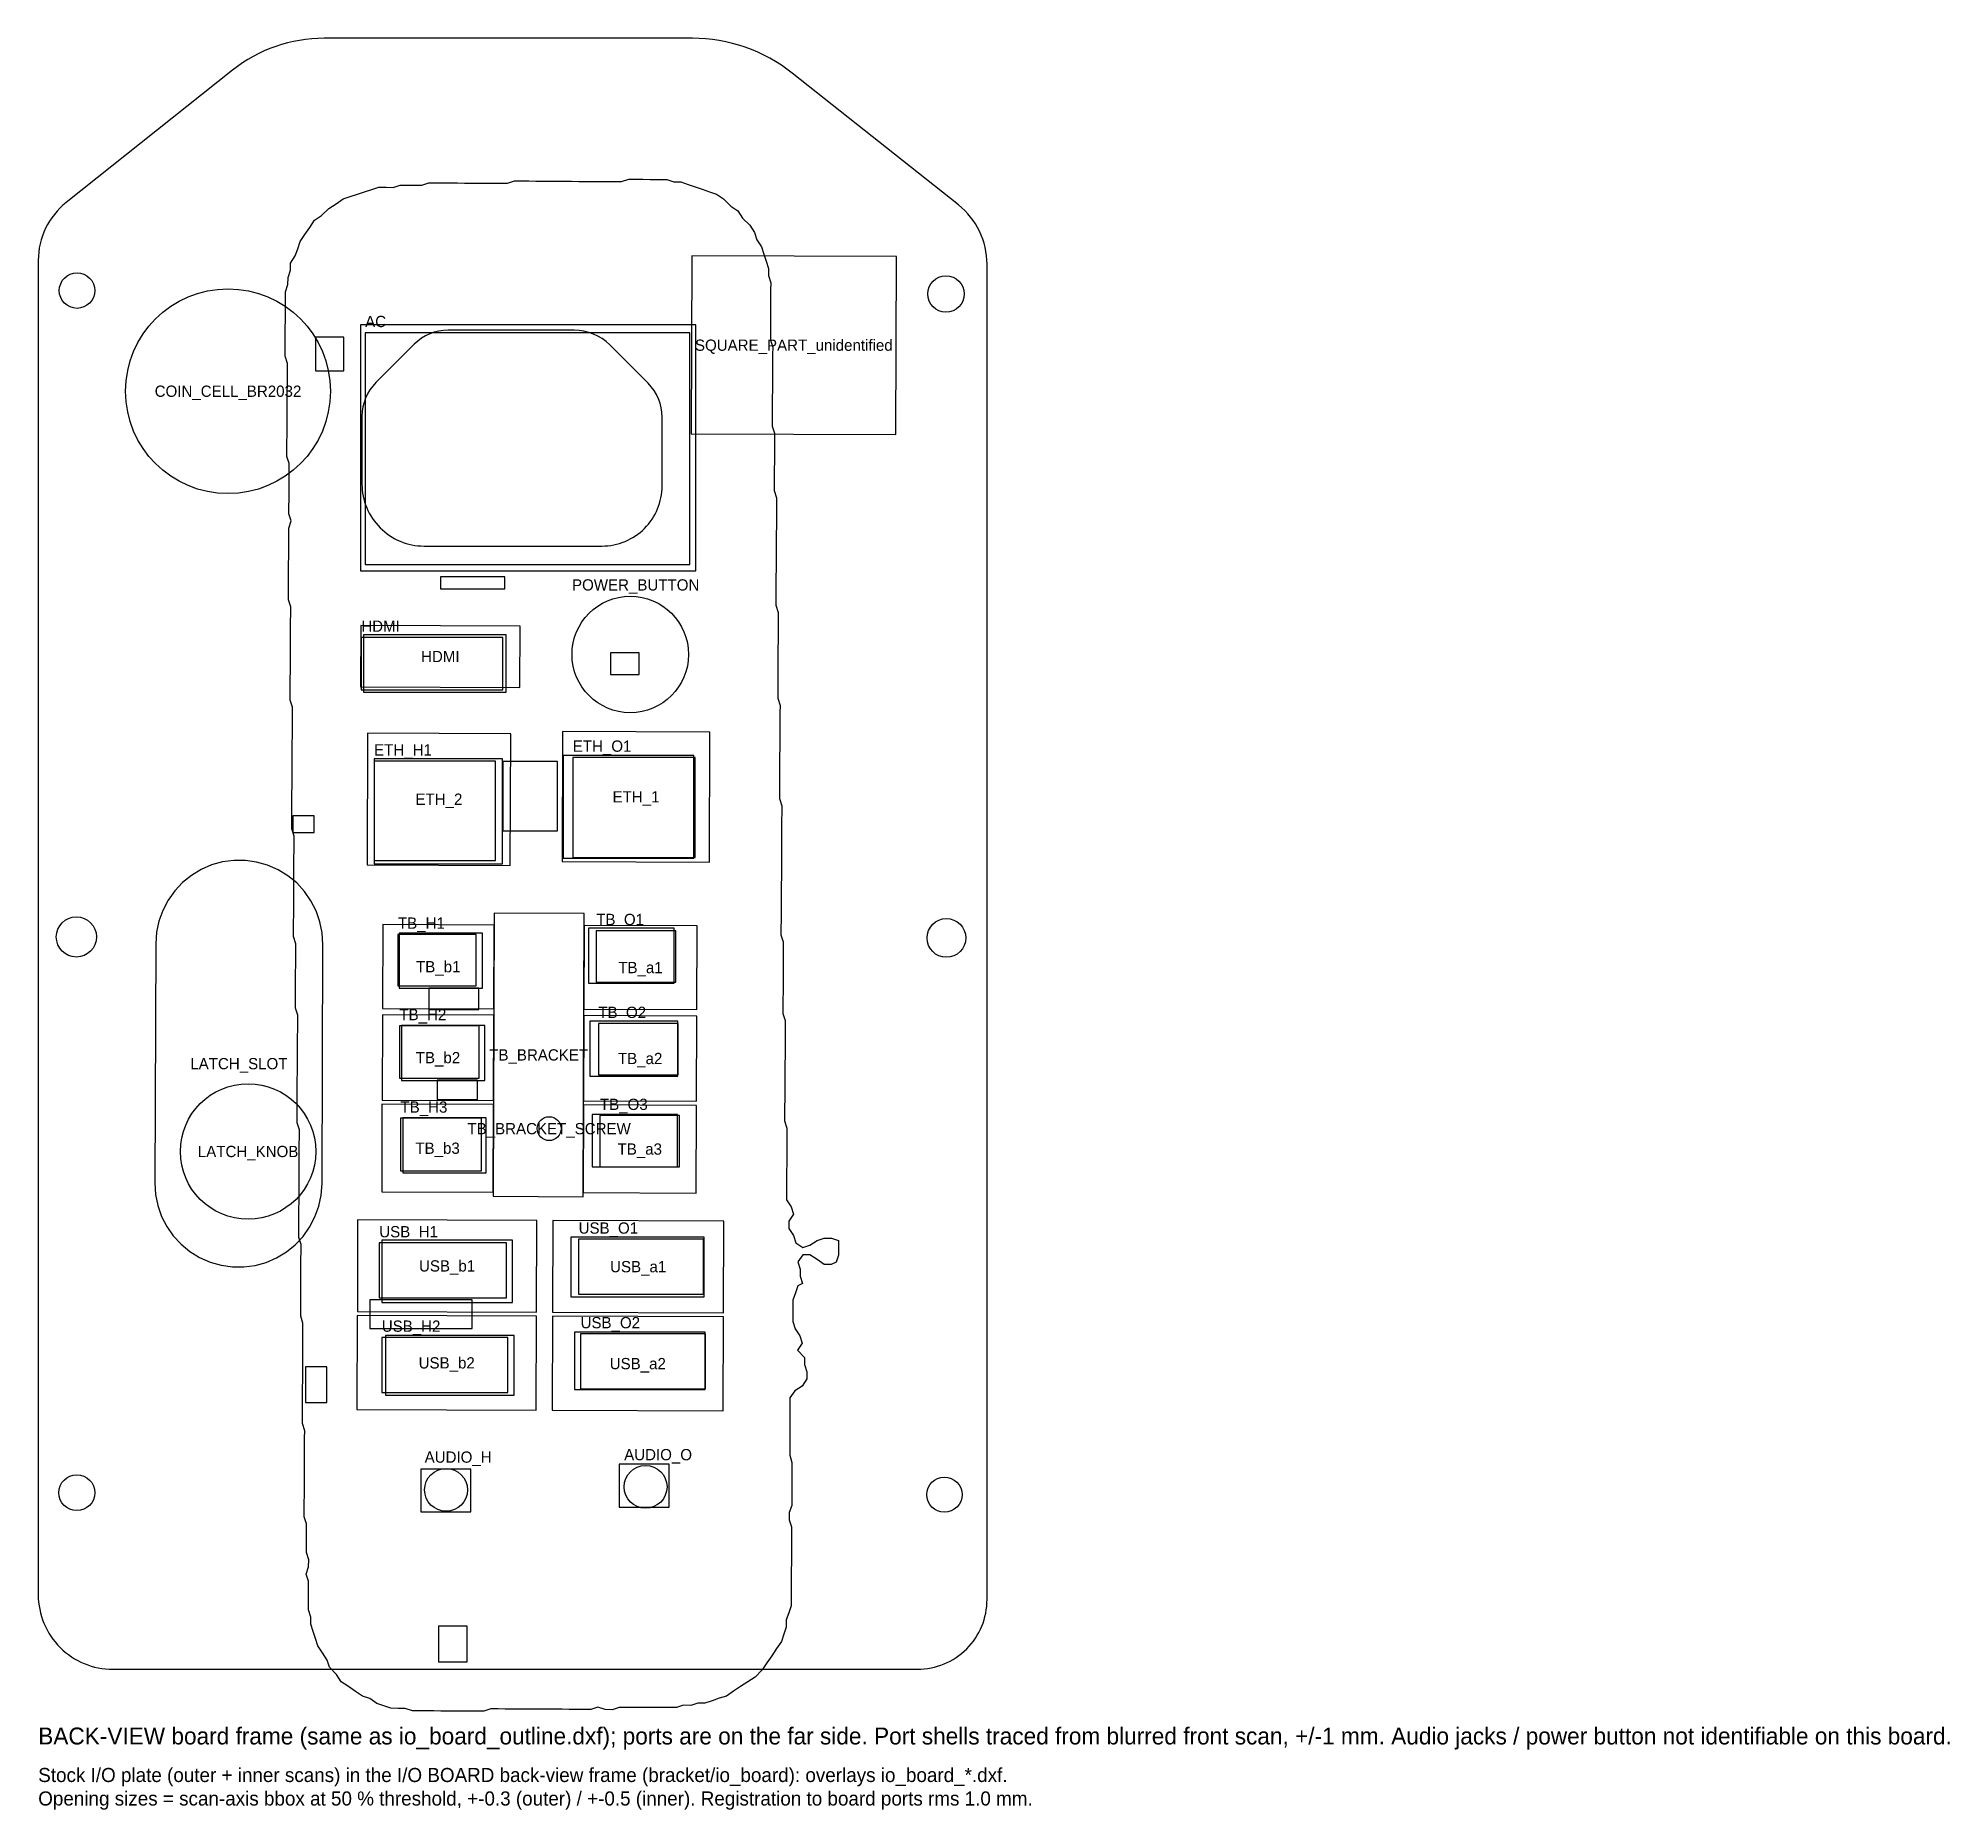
# Model space of a CAD drawing. Header units: metres. Extents: x 0 to 203, y -15 to 174.
import ezdxf
from ezdxf.enums import TextEntityAlignment as Align

# ---------------------------------------------------------------- set-up
doc = ezdxf.new("R2010")
doc.units = ezdxf.units.M
for name, color, linetype in [('ICON_WINDOWS', 3, 'Continuous'), ('IO_BOARD_REF', 9, 'Continuous'), ('NOTES', 7, 'Continuous'), ('OPENINGS_INNER', 5, 'Continuous'), ('OPENINGS_OUTER', 1, 'Continuous'), ('PLATE_OUTLINE_OUTER', 7, 'Continuous'), ('POWER_BUTTON', 2, 'Continuous')]:
    doc.layers.add(name, color=color, linetype=linetype)

msp = doc.modelspace()

# ---------------------------------------------------------------- linework, layer by layer
at = {"layer": 'ICON_WINDOWS'}
for points in [[(29.5, 138.23), (32.54, 138.23), (32.54, 141.79), (29.5, 141.79)], [(42.83, 115), (49.66, 115), (49.66, 116.28), (42.83, 116.28)], [(60.91, 105.9), (63.95, 105.9), (63.95, 108.19), (60.91, 108.19)], [(49.47, 89.25), (55.29, 89.25), (55.29, 96.62), (49.47, 96.62)], [(27.1, 89.06), (29.38, 89.06), (29.38, 90.84), (27.1, 90.84)], [(41.59, 70.23), (46.91, 70.23), (46.91, 72.52), (41.59, 72.52)], [(42.46, 60.66), (46.76, 60.66), (46.76, 62.7), (42.46, 62.7)], [(35.31, 36.27), (46.19, 36.27), (46.19, 39.32), (35.31, 39.32)], [(28.44, 28.39), (30.72, 28.39), (30.72, 32.2), (28.44, 32.2)], [(42.61, 0.78), (45.65, 0.78), (45.65, 4.59), (42.61, 4.59)]]:
    msp.add_lwpolyline(points, close=True, dxfattribs=at)
at = {"layer": 'IO_BOARD_REF'}
for points in [[(0, 7.94, 0.414214), (7.94, 0), (93.58, 0, 0.414214), (101, 7.43), (101, 149.56, 0.228871), (97.95, 155.88), (80.27, 169.91, 0.169293), (69.63, 173.62), (30.44, 173.62, 0.169586), (20.69, 170.22), (2.97, 156.13, 0.228571), (0, 149.97)], [(34.46, 126.18, 0.414214), (41.07, 119.57), (60.01, 119.57, 0.414214), (66.41, 125.97), (66.41, 133.3, 0.198912), (64.92, 136.89), (60.84, 140.97, 0.198912), (57.03, 142.55), (43.65, 142.55, 0.198912), (40.03, 141.05), (35.94, 136.96, 0.198912), (34.46, 133.39)]]:
    msp.add_lwpolyline(points, format="xyb", close=True, dxfattribs=at)
for points in [[(91.36, 150.38), (69.58, 150.46), (69.5, 131.53), (91.28, 131.44)], [(51.29, 111.05), (34.34, 111.12), (34.31, 104.58), (51.26, 104.51)], [(71.5, 99.76), (55.82, 99.82), (55.76, 85.98), (71.44, 85.92)], [(50.31, 99.59), (35.05, 99.65), (35, 85.64), (50.25, 85.58)], [(30.31, 77.17), (30.23, 78.38), (29.98, 79.58), (29.58, 80.72), (29.03, 81.81), (28.33, 82.8), (27.51, 83.7), (26.57, 84.47), (25.53, 85.1), (24.42, 85.59), (23.25, 85.93), (22.05, 86.1), (20.83, 86.1), (19.63, 85.94), (18.46, 85.62), (17.34, 85.14), (16.3, 84.51), (15.36, 83.74), (14.53, 82.86), (13.82, 81.87), (13.26, 80.79), (12.85, 79.64), (12.6, 78.45), (12.51, 77.24), (12.41, 51.77), (12.49, 50.55), (12.73, 49.36), (13.13, 48.21), (13.69, 47.13), (14.38, 46.13), (15.21, 45.24), (16.15, 44.47), (17.18, 43.83), (18.29, 43.34), (19.46, 43.01), (20.67, 42.84), (21.88, 42.83), (23.08, 42.99), (24.25, 43.32), (25.37, 43.8), (26.41, 44.43), (27.36, 45.19), (28.19, 46.08), (28.89, 47.07), (29.46, 48.15), (29.87, 49.29), (30.12, 50.48), (30.21, 51.7)], [(58.12, 80.46), (48.54, 80.49), (48.42, 50.35), (58, 50.31)], [(48.53, 79.22), (36.67, 79.27), (36.63, 70.35), (48.5, 70.3)], [(70.14, 79.14), (58.11, 79.18), (58.08, 70.27), (70.11, 70.22)], [(48.5, 69.63), (36.63, 69.67), (36.6, 60.59), (48.46, 60.54)], [(70.11, 69.54), (58.07, 69.59), (58.04, 60.5), (70.07, 60.46)], [(48.46, 60.12), (36.59, 60.16), (36.56, 50.82), (48.42, 50.78)], [(70.07, 60.03), (58.04, 60.08), (58, 50.74), (70.03, 50.69)], [(53.07, 47.79), (34, 47.86), (33.97, 38.1), (53.03, 38.02)], [(72.99, 47.71), (54.77, 47.78), (54.73, 38.01), (72.95, 37.94)], [(53.03, 37.6), (33.96, 37.67), (33.93, 27.65), (52.99, 27.58)], [(72.95, 37.52), (54.73, 37.59), (54.69, 27.57), (72.91, 27.5)]]:
    msp.add_lwpolyline(points, close=True, dxfattribs=at)
for centre, radius in [((4.13, 146.76), 1.89), ((20.2, 136.05), 10.9), ((96.62, 146.4), 1.94), ((4.06, 77.96), 2.14), ((96.67, 77.85), 2.06), ((22.34, 55.12), 7.21), ((54.38, 57.55), 1.27), ((4.11, 18.8), 1.91), ((96.46, 18.59), 1.88)]:
    msp.add_circle(centre, radius, dxfattribs=at)
at = {"layer": 'OPENINGS_INNER'}
for points in [[(34.3, 116.93), (70, 116.93), (70, 143.11), (34.3, 143.11)], [(34.61, 104), (49.8, 104), (49.8, 110.1), (34.61, 110.1)], [(35.76, 85.75), (49.43, 85.75), (49.43, 96.93), (35.76, 96.93)], [(55.88, 86.35), (69.8, 86.35), (69.8, 97.28), (55.88, 97.28)], [(38.43, 72.52), (47.29, 72.52), (47.29, 78.36), (38.43, 78.36)], [(58.59, 73.03), (67.69, 73.03), (67.69, 78.88), (58.59, 78.88)], [(38.68, 62.67), (47.54, 62.67), (47.54, 68.52), (38.68, 68.52)], [(58.7, 63.14), (68.08, 63.14), (68.08, 68.99), (58.7, 68.99)], [(58.95, 53.48), (68.06, 53.48), (68.06, 59.07), (58.95, 59.07)], [(38.81, 52.85), (47.67, 52.85), (47.67, 58.7), (38.81, 58.7)], [(36.57, 39.06), (50.49, 39.06), (50.49, 45.67), (36.57, 45.67)], [(56.7, 39.66), (70.88, 39.66), (70.88, 46), (56.7, 46)], [(36.98, 29.19), (50.65, 29.19), (50.65, 35.54), (36.98, 35.54)], [(57.08, 29.78), (71, 29.78), (71, 35.88), (57.08, 35.88)], [(40.74, 16.75), (46.06, 16.75), (46.06, 21.32), (40.74, 21.32)], [(61.83, 17.25), (67.15, 17.25), (67.15, 21.82), (61.83, 21.82)]]:
    msp.add_lwpolyline(points, close=True, dxfattribs=at)
at = {"layer": 'OPENINGS_OUTER'}
for points in [[(34.8, 117.62), (69.35, 117.62), (69.35, 142.27), (34.8, 142.27)], [(34.39, 104.25), (49.45, 104.25), (49.45, 109.84), (34.39, 109.84)], [(35.75, 86.11), (48.66, 86.11), (48.66, 96.67), (35.75, 96.67)], [(56.9, 86.41), (69.94, 86.41), (69.94, 97.07), (56.9, 97.07)], [(38.29, 72.77), (46.63, 72.77), (46.63, 78.23), (38.29, 78.23)], [(59.4, 73.16), (67.88, 73.16), (67.88, 78.62), (59.4, 78.62)], [(38.44, 62.91), (46.92, 62.91), (46.92, 68.5), (38.44, 68.5)], [(59.62, 63.27), (68.1, 63.27), (68.1, 68.73), (59.62, 68.73)], [(38.56, 53.05), (47.17, 53.05), (47.17, 58.65), (38.56, 58.65)], [(59.79, 53.48), (68.27, 53.48), (68.27, 58.94), (59.79, 58.94)], [(36.3, 39.54), (49.84, 39.54), (49.84, 45.38), (36.3, 45.38)], [(57.52, 39.92), (70.8, 39.92), (70.8, 45.77), (57.52, 45.77)], [(36.57, 29.48), (49.99, 29.48), (49.99, 35.33), (36.57, 35.33)], [(57.73, 29.86), (71.02, 29.86), (71.02, 35.7), (57.73, 35.7)]]:
    msp.add_lwpolyline(points, close=True, dxfattribs=at)
for centre in [(43.41, 19.1), (64.65, 19.42)]:
    msp.add_circle(centre, 2.28, dxfattribs=at)
at = {"layer": 'PLATE_OUTLINE_OUTER'}
msp.add_lwpolyline([(66.9, 158.59), (67.65, 158.33), (68.41, 158.33), (69.17, 158.07), (69.93, 157.81), (70.69, 157.55), (71.44, 157.29), (72.2, 157.03), (72.96, 156.52), (73.71, 155.75), (74.47, 155.24), (74.97, 154.47), (75.73, 153.71), (76.23, 152.94), (76.48, 152.18), (76.98, 151.41), (77.23, 150.65), (77.47, 149.88), (77.72, 149.12), (77.72, 148.36), (77.97, 147.59), (77.96, 146.83), (77.96, 146.07), (77.95, 145.31), (77.95, 144.54), (77.94, 143.78), (77.94, 143.02), (77.93, 142.26), (77.93, 141.49), (78.18, 140.73), (78.17, 139.97), (78.17, 139.2), (78.16, 138.44), (78.16, 137.68), (78.15, 136.92), (78.15, 136.15), (78.14, 135.39), (78.14, 134.63), (78.14, 133.87), (78.13, 133.1), (78.13, 132.34), (78.37, 131.58), (78.37, 130.82), (78.36, 130.05), (78.36, 129.29), (78.36, 128.53), (78.35, 127.77), (78.35, 127), (78.34, 126.24), (78.34, 125.48), (78.59, 124.71), (78.58, 123.95), (78.58, 123.19), (78.57, 122.43), (78.57, 121.66), (78.56, 120.9), (78.56, 120.14), (78.55, 119.38), (78.55, 118.61), (78.54, 117.85), (78.54, 117.09), (78.53, 116.33), (78.53, 115.56), (78.52, 114.8), (78.52, 114.04), (78.52, 113.28), (78.76, 112.51), (78.76, 111.75), (78.75, 110.99), (78.75, 110.23), (78.75, 109.46), (78.74, 108.7), (78.74, 107.94), (78.73, 107.18), (78.73, 106.41), (78.72, 105.65), (78.72, 104.89), (78.71, 104.13), (78.71, 103.36), (78.96, 102.6), (78.95, 101.84), (78.95, 101.07), (78.94, 100.31), (78.94, 99.55), (78.93, 98.79), (78.93, 98.02), (78.92, 97.26), (78.92, 96.5), (78.91, 95.74), (78.91, 94.97), (78.9, 94.21), (78.9, 93.45), (78.9, 92.69), (79.14, 91.92), (79.14, 91.16), (79.13, 90.4), (79.13, 89.64), (79.13, 88.87), (79.12, 88.11), (79.12, 87.35), (79.11, 86.59), (79.11, 85.82), (79.1, 85.06), (79.1, 84.3), (79.09, 83.54), (79.09, 82.77), (79.08, 82.01), (79.08, 81.25), (79.07, 80.49), (79.07, 79.72), (79.06, 78.96), (79.06, 78.2), (79.31, 77.43), (79.3, 76.67), (79.3, 75.91), (79.29, 75.15), (79.29, 74.38), (79.28, 73.62), (79.28, 72.86), (79.28, 72.1), (79.27, 71.34), (79.27, 70.57), (79.26, 69.81), (79.51, 69.05), (79.51, 68.28), (79.5, 67.52), (79.5, 66.76), (79.49, 66), (79.49, 65.23), (79.48, 64.47), (79.48, 63.71), (79.47, 62.95), (79.47, 62.18), (79.46, 61.42), (79.46, 60.66), (79.45, 59.9), (79.45, 59.13), (79.44, 58.37), (79.69, 57.61), (79.69, 56.84), (79.68, 56.08), (79.68, 55.32), (79.67, 54.56), (79.67, 53.8), (79.66, 53.03), (79.66, 52.27), (79.66, 51.51), (79.65, 50.75), (79.65, 49.98), (80.15, 49.22), (80.4, 48.45), (79.89, 47.69), (79.88, 46.93), (80.38, 46.17), (80.63, 45.4), (81.39, 44.89), (82.15, 45.14), (82.91, 45.64), (83.67, 45.89), (84.43, 45.89), (85.19, 45.63), (85.18, 44.87), (85.18, 44.1), (84.92, 43.34), (84.41, 43.09), (83.65, 43.1), (82.9, 43.61), (82.14, 44.12), (81.38, 44.13), (80.87, 43.37), (81.12, 42.6), (81.11, 41.84), (81.36, 41.08), (80.86, 40.83), (80.6, 40.06), (80.34, 39.3), (80.34, 38.54), (80.33, 37.78), (80.33, 37.02), (80.57, 36.25), (81.08, 35.49), (81.32, 34.72), (80.81, 33.96), (81.57, 33.2), (81.56, 32.43), (81.81, 31.67), (81.81, 30.91), (81.3, 30.15), (80.53, 29.64), (80.02, 28.88), (80.02, 28.12), (80.01, 27.36), (80.01, 26.6), (80, 25.83), (80, 25.07), (80, 24.31), (79.99, 23.55), (79.99, 22.78), (80.23, 22.02), (80.23, 21.26), (80.22, 20.5), (80.22, 19.73), (80.22, 18.97), (80.21, 18.21), (80.21, 17.45), (79.95, 16.68), (79.94, 15.92), (80.19, 15.16), (80.19, 14.4), (80.18, 13.63), (80.18, 12.87), (80.17, 12.11), (80.17, 11.35), (80.16, 10.58), (80.16, 9.82), (80.15, 9.06), (80.15, 8.3), (80.15, 7.53), (80.14, 6.77), (79.88, 6.01), (79.63, 5.25), (79.62, 4.49), (79.36, 3.73), (79.11, 2.96), (78.59, 2.21), (78.08, 1.45), (77.57, 0.69), (77.06, -0.07), (76.3, -0.83), (75.54, -1.33), (74.77, -1.84), (74.01, -2.34), (73.25, -2.85), (72.49, -3.09), (71.73, -3.34), (70.97, -3.59), (70.21, -3.59), (69.45, -3.84), (68.69, -3.83), (67.93, -4.08), (67.17, -4.08), (66.41, -4.07), (65.65, -4.07), (64.89, -4.06), (64.13, -4.06), (63.37, -4.06), (62.61, -4.05), (61.85, -4.05), (61.09, -4.3), (60.33, -4.29), (59.57, -4.03), (58.81, -4.28), (58.05, -4.28), (57.29, -4.27), (56.53, -4.27), (55.77, -4.26), (55.02, -4.26), (54.26, -4.25), (53.5, -4.25), (52.74, -4.24), (51.98, -4.24), (51.22, -4.24), (50.46, -4.23), (49.7, -4.23), (48.94, -4.22), (48.18, -4.22), (47.42, -4.47), (46.66, -4.46), (45.9, -4.46), (45.14, -4.45), (44.38, -4.45), (43.62, -4.44), (42.87, -4.44), (42.11, -4.43), (41.35, -4.43), (40.59, -4.42), (39.83, -4.42), (39.07, -4.16), (38.31, -4.16), (37.55, -4.15), (36.79, -3.89), (36.04, -3.63), (35.28, -3.12), (34.52, -2.86), (33.77, -2.35), (33.01, -1.84), (32.25, -1.32), (31.75, -0.56), (31, 0.21), (30.75, 0.97), (30.25, 1.74), (29.75, 2.5), (29.5, 3.27), (29.25, 4.03), (29, 4.8), (29.01, 5.56), (28.76, 6.32), (28.76, 7.09), (28.77, 7.85), (28.77, 8.61), (28.78, 9.37), (28.53, 10.14), (28.78, 10.9), (28.79, 11.66), (28.54, 12.42), (28.55, 13.19), (28.55, 13.95), (28.56, 14.71), (28.56, 15.47), (28.31, 16.24), (28.32, 17), (28.32, 17.76), (28.33, 18.53), (28.33, 19.29), (28.33, 20.05), (28.34, 20.81), (28.34, 21.58), (28.35, 22.34), (28.35, 23.1), (28.36, 23.86), (28.36, 24.63), (28.37, 25.39), (28.12, 26.15), (28.12, 26.91), (28.13, 27.68), (28.13, 28.44), (28.14, 29.2), (28.14, 29.96), (28.15, 30.73), (28.15, 31.49), (28.16, 32.25), (28.16, 33.01), (28.17, 33.78), (28.17, 34.54), (28.18, 35.3), (28.18, 36.06), (28.18, 36.83), (27.94, 37.59), (27.94, 38.35), (27.95, 39.12), (27.95, 39.88), (27.95, 40.64), (27.96, 41.4), (27.96, 42.17), (27.97, 42.93), (27.97, 43.69), (27.98, 44.45), (27.98, 45.22), (27.73, 45.98), (27.74, 46.74), (27.74, 47.5), (27.75, 48.27), (27.75, 49.03), (27.76, 49.79), (27.76, 50.55), (27.77, 51.32), (27.77, 52.08), (27.78, 52.84), (27.78, 53.6), (27.79, 54.37), (27.79, 55.13), (27.79, 55.89), (27.8, 56.65), (27.8, 57.42), (27.56, 58.18), (27.56, 58.94), (27.57, 59.71), (27.57, 60.47), (27.57, 61.23), (27.58, 61.99), (27.58, 62.76), (27.59, 63.52), (27.59, 64.28), (27.6, 65.04), (27.6, 65.81), (27.61, 66.57), (27.61, 67.33), (27.62, 68.09), (27.62, 68.86), (27.63, 69.62), (27.38, 70.38), (27.38, 71.14), (27.39, 71.91), (27.39, 72.67), (27.4, 73.43), (27.4, 74.19), (27.41, 74.96), (27.41, 75.72), (27.41, 76.48), (27.42, 77.24), (27.17, 78.01), (27.18, 78.77), (27.18, 79.53), (27.19, 80.3), (27.19, 81.06), (27.19, 81.82), (27.2, 82.58), (27.2, 83.35), (27.21, 84.11), (27.21, 84.87), (27.22, 85.63), (27.22, 86.4), (27.23, 87.16), (27.23, 87.92), (27.24, 88.68), (26.99, 89.45), (26.99, 90.21), (27, 90.97), (27, 91.73), (27.01, 92.5), (27.01, 93.26), (27.02, 94.02), (27.02, 94.78), (27.03, 95.55), (27.03, 96.31), (27.03, 97.07), (27.04, 97.83), (27.04, 98.6), (27.05, 99.36), (27.05, 100.12), (27.06, 100.88), (27.06, 101.65), (27.07, 102.41), (26.82, 103.17), (26.82, 103.94), (26.83, 104.7), (26.83, 105.46), (26.84, 106.22), (26.84, 106.99), (26.85, 107.75), (26.85, 108.51), (26.86, 109.27), (26.86, 110.04), (26.87, 110.8), (26.87, 111.56), (26.88, 112.32), (26.88, 113.09), (26.63, 113.85), (26.64, 114.61), (26.64, 115.37), (26.65, 116.14), (26.65, 116.9), (26.65, 117.66), (26.66, 118.42), (26.66, 119.19), (26.67, 119.95), (26.67, 120.71), (26.68, 121.47), (26.94, 122.24), (26.69, 123), (26.69, 123.76), (26.7, 124.52), (26.7, 125.29), (26.71, 126.05), (26.71, 126.81), (26.72, 127.57), (26.72, 128.34), (26.47, 129.1), (26.48, 129.86), (26.48, 130.63), (26.49, 131.39), (26.49, 132.15), (26.5, 132.91), (26.5, 133.68), (26.5, 134.44), (26.51, 135.2), (26.51, 135.96), (26.52, 136.73), (26.52, 137.49), (26.53, 138.25), (26.53, 139.01), (26.28, 139.78), (26.29, 140.54), (26.29, 141.3), (26.3, 142.06), (26.3, 142.83), (26.31, 143.59), (26.31, 144.35), (26.32, 145.11), (26.32, 145.88), (26.33, 146.64), (26.58, 147.4), (26.59, 148.16), (26.85, 148.92), (26.85, 149.69), (27.36, 150.45), (27.62, 151.21), (27.88, 151.97), (28.39, 152.73), (28.9, 153.49), (29.41, 154.25), (30.17, 154.75), (30.94, 155.51), (31.7, 156.01), (32.46, 156.51), (33.22, 156.76), (33.98, 157.01), (34.74, 157.26), (35.5, 157.51), (36.27, 157.76), (37.02, 157.76), (37.78, 157.75), (38.54, 158), (39.3, 158), (40.06, 157.99), (40.82, 157.99), (41.58, 158.24), (42.34, 158.23), (43.1, 158.23), (43.86, 158.22), (44.62, 158.22), (45.38, 158.21), (46.14, 158.21), (46.9, 158.2), (47.66, 158.2), (48.42, 158.2), (49.18, 158.19), (49.94, 158.19), (50.7, 158.44), (51.46, 158.43), (52.22, 158.43), (52.97, 158.42), (53.73, 158.42), (54.49, 158.41), (55.25, 158.41), (56.01, 158.4), (56.77, 158.4), (57.53, 158.39), (58.29, 158.39), (59.05, 158.38), (59.81, 158.38), (60.57, 158.38), (61.33, 158.37), (62.09, 158.37), (62.85, 158.62), (63.61, 158.61), (64.37, 158.61), (65.13, 158.6), (65.88, 158.6), (66.64, 158.59)], close=True, dxfattribs=at)
at = {"layer": 'POWER_BUTTON'}
msp.add_circle((63.02, 108.03), 6.2, dxfattribs=at)

# ---------------------------------------------------------------- texts
at = {"layer": 'IO_BOARD_REF'}
for s, p in [('SQUARE_PART_unidentified', (80.43, 140.95)), ('COIN_CELL_BR2032', (20.2, 136.05)), ('HDMI', (42.8, 107.81)), ('ETH_2', (42.65, 92.62)), ('ETH_1', (63.63, 92.87)), ('TB_b1', (42.58, 74.79)), ('TB_a1', (64.11, 74.7)), ('TB_b2', (42.55, 65.11)), ('TB_BRACKET', (53.27, 65.4)), ('TB_a2', (64.07, 65.02)), ('LATCH_SLOT', (21.36, 64.47)), ('TB_BRACKET_SCREW', (54.38, 57.55)), ('LATCH_KNOB', (22.34, 55.12)), ('TB_b3', (42.51, 55.47)), ('TB_a3', (64.03, 55.38)), ('USB_b1', (43.52, 42.94)), ('USB_a1', (63.86, 42.86)), ('USB_b2', (43.48, 32.62)), ('USB_a2', (63.82, 32.54))]:
    msp.add_text(s, height=1.2, dxfattribs=at).set_placement(p, align=Align.MIDDLE_CENTER)
msp.add_text('BACK-VIEW board frame (same as io_board_outline.dxf); ports are on the far side. Port shells traced from blurred front scan, +/-1 mm. Audio jacks / power button not identifiable on this board.', height=1.8, dxfattribs=at).set_placement((0, -8))
at = {"layer": 'NOTES'}
for s, p in [('Stock I/O plate (outer + inner scans) in the I/O BOARD back-view frame (bracket/io_board): overlays io_board_*.dxf.', (0, -12)), ('Opening sizes = scan-axis bbox at 50 % threshold, +-0.3 (outer) / +-0.5 (inner). Registration to board ports rms 1.0 mm.', (0, -14.5))]:
    msp.add_text(s, height=1.5, dxfattribs=at).set_placement(p)
at = {"layer": 'OPENINGS_OUTER'}
for s, p in [('AC', (34.8, 142.87)), ('POWER_BUTTON', (56.82, 114.83)), ('HDMI', (34.39, 110.44)), ('ETH_H1', (35.75, 97.27)), ('ETH_O1', (56.9, 97.67)), ('TB_H1', (38.29, 78.83)), ('TB_O1', (59.4, 79.22)), ('TB_H2', (38.44, 69.09)), ('TB_O2', (59.62, 69.33)), ('TB_H3', (38.56, 59.25)), ('TB_O3', (59.79, 59.54)), ('USB_H1', (36.3, 45.98)), ('USB_O1', (57.52, 46.37)), ('USB_H2', (36.57, 35.93)), ('USB_O2', (57.73, 36.3)), ('AUDIO_H', (41.13, 21.99)), ('AUDIO_O', (62.37, 22.25))]:
    msp.add_text(s, height=1.2, dxfattribs=at).set_placement(p)

doc.saveas('drawing.dxf')
